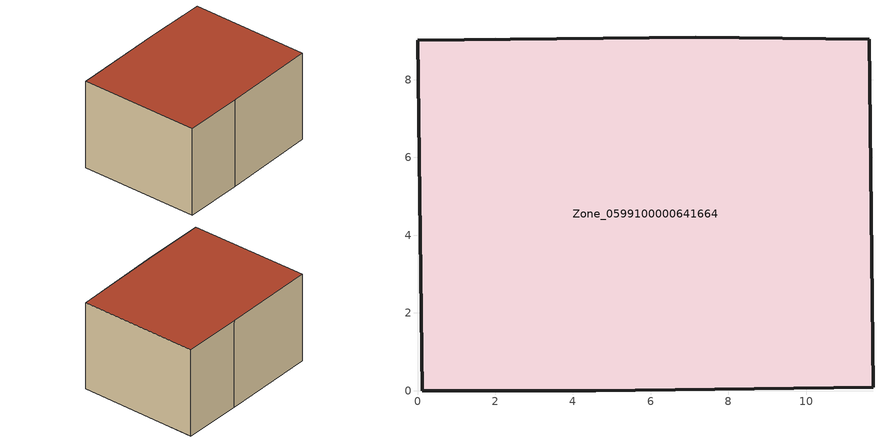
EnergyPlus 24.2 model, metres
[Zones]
Zone_0599100000641664
 floor ground (C_G): 7.16,9.09 11.63,9.04 11.72,0.09 4.59,0 0.12,0 0,9.02 z0.63
 wall outside (C_F): 0.12,0 4.59,0 11.72,0.09 11.63,9.04 7.16,9.09 0,9.02 0.12,0 z0.63:7.49
 roof outside (C_R): 7.16,9.09 0,9.02 0.12,0 4.59,0 11.72,0.09 11.63,9.04 z7.49
[BUILDING]
Pand.0599100000641664: North Axis=0; Terrain=City; Loads Convergence Tolerance Value=0.04; Temperature Convergence Tolerance Value=0.4; Solar Distribution=FullExterior; Maximum Number of Warmup Days=25; Minimum Number of Warmup Days=1
[Site:Location]
Rotterdam.The.Hague.AP_ZH_NLD Design_Conditions: Latitude=51.96; Longitude=4.45; Time Zone=1; Elevation=-4.5
[SITE:GROUNDTEMPERATURE:BUILDINGSURFACE]
18, 18, 18, 18, 18, 18, 18, 18, 18, 18, 18, 18
[MATERIAL] Thermal Absorptance=0.9; Solar Absorptance=0.7; Visible Absorptance=0.7
Name | Roughness | Thickness | Conductivity | Density | Specific Heat
G.TC.1946-1964 | MediumSmooth | 0.15 | 1 | 540 | 1210
F.TC.1946-1964 | Rough | 0.3 | 0.857143 | 1920 | 840
R.TC.1946-1964 | MediumRough | 0.2 | 0.235294 | 1500 | 1000
[CONSTRUCTION]
C_G: G.TC.1946-1964
C_F: F.TC.1946-1964
C_R: R.TC.1946-1964
[ZONE]
Zone_0599100000641664: Type=1; Multiplier=1; Ceiling Height=Autocalculate; Volume=Autocalculate; Floor Area=autocalculate; Part of Total Floor Area=Yes
[ZONEINFILTRATION:DESIGNFLOWRATE]
Infil_Zone_0599100000641664: Zone or ZoneList or Space or SpaceList=Zone_0599100000641664; Schedule=AlwaysOn; Design Flow Rate Calculation Method=Flow/Area; Flow Rate per Floor Area=0.003; Constant Term Coefficient=1; Temperature Term Coefficient=0; Velocity Term Coefficient=0; Velocity Squared Term Coefficient=0
[HVACTEMPLATE:ZONE:IDEALLOADSAIRSYSTEM]
Zone_0599100000641664: Maximum Heating Supply Air Temperature=50; Minimum Cooling Supply Air Temperature=13; Maximum Heating Supply Air Humidity Ratio=0.0156; Minimum Cooling Supply Air Humidity Ratio=0.0077; Heating Limit=NoLimit; Cooling Limit=NoLimit; Dehumidification Control Type=ConstantSensibleHeatRatio; Cooling Sensible Heat Ratio=0.7; Dehumidification Setpoint=60; Humidification Control Type=None; Humidification Setpoint=30; Outdoor Air Method=None; Outdoor Air Flow Rate per Person=0.00944; Outdoor Air Flow Rate per Zone Floor Area=0; Outdoor Air Flow Rate per Zone=0; Demand Controlled Ventilation Type=None; Outdoor Air Economizer Type=NoEconomizer; Heat Recovery Type=None; Sensible Heat Recovery Effectiveness=0.7; Latent Heat Recovery Effectiveness=0.65
[ZONECONTROL:THERMOSTAT]
ThermostatControl_Zone_0599100000641664: Zone or ZoneList=Zone_0599100000641664; Control Type Schedule=DualSetpointControlType; Control 1=Thermostat_Zone_0599100000641664; Temperature Difference Between Cutout And Setpoint=0
[THERMOSTATSETPOINT:DUALSETPOINT]
Thermostat_Zone_0599100000641664: Heating Setpoint Temperature Schedule=HeatingSetpoint_Zone_0599100000641664; Cooling Setpoint Temperature Schedule=CoolingSetpoint_Zone_0599100000641664
[SCHEDULE:COMPACT]
HeatingSetpoint_Zone_0599100000641664: Through: 12/31, For: AllDays, Until: 24:00, 21
CoolingSetpoint_Zone_0599100000641664: Through: 12/31, For: AllDays, Until: 24:00, 24
DualSetpointControlType: Through: 12/31, For: AllDays, Until: 24:00, 4
AlwaysOn: Through: 12/31, For: AllDays, Until: 24:00, 1
